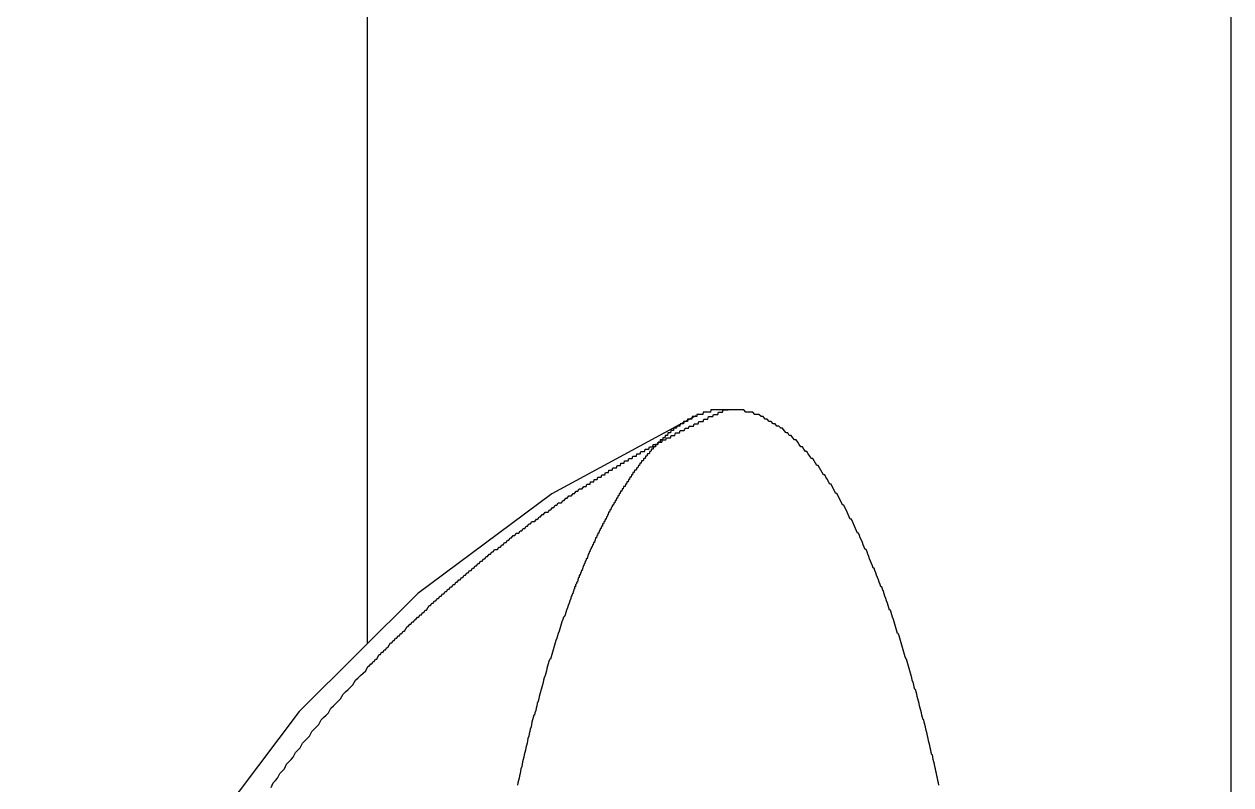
# Paper-space layout '2 DOOR PANEL LAYOUT - A1 Sheet' of a CAD drawing. Extents: x 50 to 825, y 22 to 486.
# Drawn here: x 437.172 to 437.2393, y 338.3904 to 338.4328 of the extents above; entities that cross this region are included whole.
import ezdxf

# ---------------------------------------------------------------- set-up
doc = ezdxf.new("R2010")
doc.units = 0
doc.layers.add('N-EQPM', color=3, linetype='Continuous', lineweight=25)

psp = doc.layouts.new('2 DOOR PANEL LAYOUT - A1 Sheet')

# ---------------------------------------------------------------- linework, layer by layer
at = {"layer": 'N-EQPM', "linetype": 'Continuous'}
for p, q in [((437.239281, 340.42621), (437.239281, 337.477186)), ((437.191128, 338.398264), (437.191128, 339.506701)), ((437.209439, 338.410964), (437.20141, 338.406607)), ((437.20141, 338.406607), (437.193934, 338.401053))]:
    psp.add_line(p, q, dxfattribs=at)
psp.add_lwpolyline([(437.193934, 338.401053), (437.187315, 338.394474), (437.181707, 338.387016), (437.177224, 338.378836), (437.173961, 338.370109), (437.17198, 338.361027)], dxfattribs=at)
at = {"layer": 'N-EQPM'}
for points in [[(437.206978, 338.40923, 0), (437.207004, 338.40923, 0), (437.207043, 338.40923, 0), (437.207069, 338.40936, 0), (437.207108, 338.40936, 0), (437.207147, 338.40936, 0), (437.207173, 338.40936, 0), (437.207212, 338.40936, 0), (437.207238, 338.40936, 0), (437.207277, 338.40936, 0), (437.207303, 338.40936, 0), (437.207342, 338.40949, 0), (437.207368, 338.40949, 0), (437.207407, 338.40949, 0), (437.207433, 338.40949, 0), (437.207472, 338.40949, 0), (437.207498, 338.40949, 0), (437.207538, 338.40949, 0), (437.207577, 338.40962, 0), (437.207603, 338.40962, 0), (437.207642, 338.40962, 0), (437.207668, 338.40962, 0), (437.207707, 338.40962, 0), (437.207733, 338.40962, 0), (437.207772, 338.40962, 0), (437.207798, 338.40975, 0), (437.207837, 338.40975, 0), (437.207876, 338.40975, 0), (437.207902, 338.40975, 0), (437.207941, 338.40975, 0), (437.207967, 338.40975, 0), (437.208006, 338.40975, 0), (437.208032, 338.40975, 0), (437.208071, 338.40988, 0), (437.208097, 338.40988, 0), (437.208136, 338.40988, 0), (437.208175, 338.40988, 0), (437.208201, 338.40988, 0), (437.20824, 338.40988, 0), (437.208266, 338.40988, 0), (437.208305, 338.410011, 0), (437.208331, 338.410011, 0), (437.20837, 338.410011, 0), (437.208396, 338.410011, 0), (437.208436, 338.410011, 0), (437.208475, 338.410011, 0), (437.208501, 338.410011, 0), (437.20854, 338.410011, 0), (437.208566, 338.410141, 0), (437.208605, 338.410141, 0), (437.208631, 338.410141, 0), (437.20867, 338.410141, 0), (437.208709, 338.410141, 0), (437.208735, 338.410141, 0), (437.208774, 338.410141, 0), (437.2088, 338.410141, 0), (437.208839, 338.410271, 0), (437.208865, 338.410271, 0), (437.208904, 338.410271, 0), (437.208943, 338.410271, 0), (437.208969, 338.410271, 0), (437.209008, 338.410271, 0), (437.209034, 338.410271, 0), (437.209073, 338.410401, 0), (437.209112, 338.410401, 0), (437.209138, 338.410401, 0), (437.209177, 338.410401, 0), (437.209203, 338.410401, 0), (437.209242, 338.410401, 0), (437.209268, 338.410401, 0), (437.209307, 338.410401, 0), (437.209347, 338.410531, 0), (437.209373, 338.410531, 0), (437.209412, 338.410531, 0), (437.209438, 338.410531, 0), (437.209477, 338.410531, 0), (437.209516, 338.410531, 0), (437.209542, 338.410531, 0), (437.209581, 338.410531, 0), (437.209607, 338.410661, 0), (437.209646, 338.410661, 0), (437.209685, 338.410661, 0), (437.209711, 338.410661, 0), (437.20975, 338.410661, 0), (437.209776, 338.410661, 0), (437.209815, 338.410661, 0), (437.209854, 338.410661, 0), (437.20988, 338.410791, 0), (437.209919, 338.410791, 0), (437.209945, 338.410791, 0), (437.209984, 338.410791, 0), (437.210023, 338.410791, 0), (437.210049, 338.410791, 0), (437.210088, 338.410791, 0), (437.210114, 338.410791, 0), (437.210153, 338.410922, 0), (437.210192, 338.410922, 0), (437.210218, 338.410922, 0), (437.210258, 338.410922, 0), (437.210284, 338.410922, 0), (437.210323, 338.410922, 0), (437.210362, 338.410922, 0), (437.210388, 338.410922, 0), (437.210427, 338.411052, 0), (437.210453, 338.411052, 0), (437.210492, 338.411052, 0), (437.210531, 338.411052, 0), (437.210557, 338.411052, 0), (437.210596, 338.411052, 0), (437.210635, 338.411052, 0), (437.210661, 338.411052, 0), (437.2107, 338.411182, 0), (437.210726, 338.411182, 0), (437.210765, 338.411182, 0), (437.210804, 338.411182, 0), (437.21083, 338.411182, 0), (437.210869, 338.411182, 0), (437.210895, 338.411182, 0), (437.210934, 338.411182, 0), (437.210973, 338.411312, 0), (437.210999, 338.411312, 0), (437.211038, 338.411312, 0), (437.211077, 338.411312, 0), (437.211103, 338.411312, 0), (437.211142, 338.411312, 0), (437.211169, 338.411312, 0), (437.211208, 338.411312, 0), (437.211247, 338.411312, 0)], [(437.209438, 338.410922, 0), (437.209425, 338.410922, 0), (437.209412, 338.410922, 0), (437.209386, 338.410922, 0), (437.209373, 338.410922, 0), (437.20936, 338.410922, 0), (437.209334, 338.410922, 0), (437.20932, 338.410922, 0), (437.209307, 338.410922, 0), (437.209281, 338.410922, 0), (437.209268, 338.410922, 0), (437.209255, 338.410922, 0), (437.209229, 338.410922, 0), (437.209216, 338.410791, 0), (437.209203, 338.410791, 0), (437.209177, 338.410791, 0), (437.209164, 338.410791, 0), (437.209151, 338.410791, 0), (437.209125, 338.410791, 0), (437.209112, 338.410791, 0), (437.209099, 338.410791, 0), (437.209086, 338.410791, 0), (437.20906, 338.410791, 0), (437.209047, 338.410791, 0), (437.209034, 338.410791, 0), (437.209008, 338.410791, 0), (437.208995, 338.410791, 0), (437.208982, 338.410791, 0), (437.208969, 338.410661, 0), (437.208943, 338.410661, 0), (437.20893, 338.410661, 0), (437.208917, 338.410661, 0), (437.208891, 338.410661, 0), (437.208878, 338.410661, 0), (437.208865, 338.410661, 0), (437.208852, 338.410661, 0), (437.208826, 338.410661, 0), (437.208813, 338.410661, 0), (437.2088, 338.410661, 0), (437.208787, 338.410661, 0), (437.208761, 338.410661, 0), (437.208748, 338.410531, 0), (437.208735, 338.410531, 0), (437.208722, 338.410531, 0), (437.208696, 338.410531, 0), (437.208683, 338.410531, 0), (437.20867, 338.410531, 0), (437.208657, 338.410531, 0), (437.208631, 338.410531, 0), (437.208618, 338.410531, 0), (437.208605, 338.410531, 0), (437.208592, 338.410531, 0), (437.208566, 338.410531, 0), (437.208553, 338.410401, 0), (437.20854, 338.410401, 0), (437.208527, 338.410401, 0), (437.208514, 338.410401, 0), (437.208488, 338.410401, 0), (437.208475, 338.410401, 0), (437.208462, 338.410401, 0), (437.208449, 338.410401, 0), (437.208423, 338.410401, 0), (437.208409, 338.410401, 0), (437.208396, 338.410401, 0), (437.208383, 338.410401, 0), (437.20837, 338.410271, 0), (437.208344, 338.410271, 0), (437.208331, 338.410271, 0), (437.208318, 338.410271, 0), (437.208305, 338.410271, 0), (437.208292, 338.410271, 0), (437.208279, 338.410271, 0), (437.208253, 338.410271, 0), (437.20824, 338.410271, 0), (437.208227, 338.410271, 0), (437.208214, 338.410271, 0), (437.208201, 338.410271, 0), (437.208188, 338.410141, 0), (437.208162, 338.410141, 0), (437.208149, 338.410141, 0), (437.208136, 338.410141, 0), (437.208123, 338.410141, 0), (437.20811, 338.410141, 0), (437.208097, 338.410141, 0), (437.208071, 338.410141, 0), (437.208058, 338.410141, 0), (437.208045, 338.410141, 0), (437.208032, 338.410011, 0), (437.208019, 338.410011, 0), (437.208006, 338.410011, 0), (437.207993, 338.410011, 0), (437.207967, 338.410011, 0), (437.207954, 338.410011, 0), (437.207941, 338.410011, 0), (437.207928, 338.410011, 0), (437.207915, 338.410011, 0), (437.207902, 338.410011, 0), (437.207889, 338.410011, 0), (437.207863, 338.40988, 0), (437.20785, 338.40988, 0), (437.207837, 338.40988, 0), (437.207824, 338.40988, 0), (437.207811, 338.40988, 0), (437.207798, 338.40988, 0), (437.207785, 338.40988, 0), (437.207772, 338.40988, 0), (437.207759, 338.40988, 0), (437.207733, 338.40988, 0), (437.20772, 338.40975, 0), (437.207707, 338.40975, 0), (437.207694, 338.40975, 0), (437.207681, 338.40975, 0), (437.207668, 338.40975, 0), (437.207655, 338.40975, 0), (437.207642, 338.40975, 0), (437.207629, 338.40975, 0), (437.207616, 338.40975, 0), (437.207603, 338.40975, 0), (437.20759, 338.40962, 0), (437.207564, 338.40962, 0), (437.207551, 338.40962, 0), (437.207538, 338.40962, 0), (437.207525, 338.40962, 0), (437.207512, 338.40962, 0), (437.207498, 338.40962, 0), (437.207485, 338.40962, 0), (437.207472, 338.40962, 0), (437.207459, 338.40962, 0), (437.207446, 338.40949, 0), (437.207433, 338.40949, 0), (437.20742, 338.40949, 0), (437.207407, 338.40949, 0), (437.207394, 338.40949, 0), (437.207381, 338.40949, 0), (437.207368, 338.40949, 0), (437.207355, 338.40949, 0), (437.207342, 338.40949, 0), (437.207316, 338.40936, 0), (437.207303, 338.40936, 0), (437.20729, 338.40936, 0), (437.207277, 338.40936, 0), (437.207264, 338.40936, 0), (437.207251, 338.40936, 0), (437.207238, 338.40936, 0), (437.207225, 338.40936, 0), (437.207212, 338.40936, 0), (437.207199, 338.40936, 0), (437.207186, 338.40923, 0), (437.207173, 338.40923, 0), (437.20716, 338.40923, 0), (437.207147, 338.40923, 0), (437.207134, 338.40923, 0), (437.207121, 338.40923, 0), (437.207108, 338.40923, 0), (437.207095, 338.40923, 0), (437.207082, 338.40923, 0), (437.207069, 338.4091, 0), (437.207056, 338.4091, 0), (437.207043, 338.4091, 0), (437.20703, 338.4091, 0)], [(437.211247, 338.411312, 0), (437.211234, 338.411312, 0), (437.211221, 338.411312, 0), (437.211195, 338.411312, 0), (437.211182, 338.411312, 0), (437.211169, 338.411312, 0), (437.211155, 338.411312, 0), (437.211142, 338.411312, 0), (437.211129, 338.411312, 0), (437.211116, 338.411312, 0), (437.211103, 338.411312, 0), (437.211077, 338.411312, 0), (437.211064, 338.411312, 0), (437.211051, 338.411312, 0), (437.211038, 338.411312, 0), (437.211025, 338.411312, 0), (437.211012, 338.411312, 0), (437.210999, 338.411312, 0), (437.210986, 338.411312, 0), (437.21096, 338.411312, 0), (437.210947, 338.411312, 0), (437.210934, 338.411312, 0), (437.210921, 338.411312, 0), (437.210908, 338.411312, 0), (437.210895, 338.411312, 0), (437.210882, 338.411312, 0), (437.210869, 338.411312, 0), (437.210856, 338.411312, 0), (437.21083, 338.411312, 0), (437.210817, 338.411312, 0), (437.210804, 338.411312, 0), (437.210791, 338.411312, 0), (437.210778, 338.411312, 0), (437.210765, 338.411312, 0), (437.210752, 338.411312, 0), (437.210739, 338.411312, 0), (437.210713, 338.411312, 0), (437.2107, 338.411312, 0), (437.210687, 338.411312, 0), (437.210674, 338.411312, 0), (437.210661, 338.411312, 0), (437.210648, 338.411312, 0), (437.210635, 338.411312, 0), (437.210622, 338.411312, 0), (437.210609, 338.411312, 0), (437.210583, 338.411312, 0), (437.21057, 338.411312, 0), (437.210557, 338.411312, 0), (437.210544, 338.411312, 0), (437.210531, 338.411312, 0), (437.210518, 338.411312, 0), (437.210505, 338.411312, 0), (437.210492, 338.411312, 0), (437.210479, 338.411312, 0), (437.210453, 338.411312, 0), (437.21044, 338.411312, 0), (437.210427, 338.411312, 0), (437.210414, 338.411312, 0), (437.210401, 338.411312, 0), (437.210388, 338.411312, 0), (437.210375, 338.411312, 0), (437.210362, 338.411312, 0), (437.210349, 338.411312, 0), (437.210336, 338.411312, 0), (437.21031, 338.411312, 0), (437.210297, 338.411312, 0), (437.210284, 338.411312, 0), (437.210271, 338.411312, 0), (437.210258, 338.411182, 0), (437.210244, 338.411182, 0), (437.210231, 338.411182, 0), (437.210218, 338.411182, 0), (437.210205, 338.411182, 0), (437.210192, 338.411182, 0), (437.210166, 338.411182, 0), (437.210153, 338.411182, 0), (437.21014, 338.411182, 0), (437.210127, 338.411182, 0), (437.210114, 338.411182, 0), (437.210101, 338.411182, 0), (437.210088, 338.411182, 0), (437.210075, 338.411182, 0), (437.210062, 338.411182, 0), (437.210049, 338.411182, 0), (437.210036, 338.411182, 0), (437.210023, 338.411182, 0), (437.209997, 338.411182, 0), (437.209984, 338.411182, 0), (437.209971, 338.411182, 0), (437.209958, 338.411182, 0), (437.209945, 338.411182, 0), (437.209932, 338.411182, 0), (437.209919, 338.411182, 0), (437.209906, 338.411182, 0), (437.209893, 338.411182, 0), (437.20988, 338.411182, 0), (437.209867, 338.411182, 0), (437.209854, 338.411182, 0), (437.209841, 338.411052, 0), (437.209828, 338.411052, 0), (437.209802, 338.411052, 0), (437.209789, 338.411052, 0), (437.209776, 338.411052, 0), (437.209763, 338.411052, 0), (437.20975, 338.411052, 0), (437.209737, 338.411052, 0), (437.209724, 338.411052, 0), (437.209711, 338.411052, 0), (437.209698, 338.411052, 0), (437.209685, 338.411052, 0), (437.209672, 338.411052, 0), (437.209659, 338.411052, 0), (437.209646, 338.411052, 0), (437.209633, 338.411052, 0), (437.20962, 338.411052, 0), (437.209607, 338.411052, 0), (437.209594, 338.411052, 0), (437.209581, 338.411052, 0), (437.209568, 338.411052, 0), (437.209555, 338.411052, 0), (437.209529, 338.411052, 0), (437.209516, 338.411052, 0), (437.209503, 338.411052, 0), (437.20949, 338.410922, 0), (437.209477, 338.410922, 0), (437.209464, 338.410922, 0), (437.209451, 338.410922, 0), (437.209438, 338.410922, 0)], [(437.222998, 338.390359, 0), (437.222972, 338.390489, 0), (437.222946, 338.390619, 0), (437.22292, 338.390749, 0), (437.222881, 338.39088, 0), (437.222855, 338.39101, 0), (437.222829, 338.39114, 0), (437.222803, 338.39127, 0), (437.222777, 338.3914, 0), (437.222751, 338.39153, 0), (437.222712, 338.39166, 0), (437.222686, 338.391791, 0), (437.22266, 338.391921, 0), (437.222634, 338.392051, 0), (437.222608, 338.392051, 0), (437.222569, 338.392181, 0), (437.222543, 338.392311, 0), (437.222517, 338.392441, 0), (437.222491, 338.392571, 0), (437.222452, 338.392702, 0), (437.222426, 338.392832, 0), (437.2224, 338.392962, 0), (437.222361, 338.393092, 0), (437.222335, 338.393222, 0), (437.222309, 338.393352, 0), (437.22227, 338.393482, 0), (437.222244, 338.393613, 0), (437.222218, 338.393743, 0), (437.222179, 338.393873, 0), (437.222153, 338.394003, 0), (437.222113, 338.394003, 0), (437.222087, 338.394133, 0), (437.222048, 338.394263, 0), (437.222022, 338.394393, 0), (437.221983, 338.394524, 0), (437.221957, 338.394654, 0), (437.221918, 338.394784, 0), (437.221892, 338.394914, 0), (437.221853, 338.395044, 0), (437.221827, 338.395174, 0), (437.221788, 338.395304, 0), (437.221762, 338.395435, 0), (437.221723, 338.395565, 0), (437.221697, 338.395695, 0), (437.221658, 338.395695, 0), (437.221619, 338.395825, 0), (437.221593, 338.395955, 0), (437.221554, 338.396085, 0), (437.221515, 338.396215, 0), (437.221489, 338.396346, 0), (437.22145, 338.396476, 0), (437.221411, 338.396606, 0), (437.221372, 338.396736, 0), (437.221346, 338.396866, 0), (437.221307, 338.396996, 0), (437.221268, 338.397126, 0), (437.221229, 338.397257, 0), (437.221189, 338.397387, 0), (437.221163, 338.397387, 0), (437.221124, 338.397517, 0), (437.221085, 338.397647, 0), (437.221046, 338.397777, 0), (437.221007, 338.397907, 0), (437.220968, 338.398037, 0), (437.220929, 338.398168, 0), (437.22089, 338.398298, 0), (437.220851, 338.398428, 0), (437.220812, 338.398558, 0), (437.220773, 338.398688, 0), (437.220734, 338.398818, 0), (437.220695, 338.398818, 0), (437.220656, 338.398948, 0), (437.220617, 338.399079, 0), (437.220578, 338.399209, 0), (437.220539, 338.399339, 0), (437.2205, 338.399469, 0), (437.220461, 338.399599, 0), (437.220409, 338.399729, 0), (437.22037, 338.399859, 0), (437.220331, 338.39999, 0), (437.220291, 338.40012, 0), (437.220239, 338.40012, 0), (437.2202, 338.40025, 0), (437.220161, 338.40038, 0), (437.220122, 338.40051, 0), (437.22007, 338.40064, 0), (437.220031, 338.40077, 0), (437.219979, 338.400901, 0), (437.21994, 338.401031, 0), (437.219901, 338.401161, 0), (437.219849, 338.401291, 0), (437.21981, 338.401421, 0), (437.219758, 338.401421, 0), (437.219719, 338.401551, 0), (437.219667, 338.401681, 0), (437.219628, 338.401812, 0), (437.219576, 338.401942, 0), (437.219524, 338.402072, 0), (437.219485, 338.402202, 0), (437.219433, 338.402332, 0), (437.21938, 338.402462, 0), (437.219341, 338.402462, 0), (437.219289, 338.402592, 0), (437.219237, 338.402723, 0), (437.219185, 338.402853, 0), (437.219133, 338.402983, 0), (437.219094, 338.403113, 0), (437.219042, 338.403243, 0), (437.21899, 338.403373, 0), (437.218938, 338.403503, 0), (437.218886, 338.403503, 0), (437.218834, 338.403634, 0), (437.218782, 338.403764, 0), (437.21873, 338.403894, 0), (437.218678, 338.404024, 0), (437.218613, 338.404154, 0), (437.218561, 338.404284, 0), (437.218509, 338.404414, 0), (437.218456, 338.404414, 0), (437.218404, 338.404545, 0), (437.218339, 338.404675, 0), (437.218287, 338.404805, 0), (437.218235, 338.404935, 0), (437.21817, 338.405065, 0), (437.218118, 338.405195, 0), (437.218053, 338.405195, 0), (437.218001, 338.405325, 0), (437.217936, 338.405456, 0), (437.217884, 338.405586, 0), (437.217819, 338.405716, 0), (437.217754, 338.405846, 0), (437.217702, 338.405976, 0), (437.217637, 338.405976, 0), (437.217572, 338.406106, 0), (437.217506, 338.406236, 0), (437.217441, 338.406367, 0), (437.217376, 338.406497, 0), (437.217311, 338.406627, 0), (437.217246, 338.406627, 0), (437.217181, 338.406757, 0), (437.217116, 338.406887, 0), (437.217051, 338.407017, 0), (437.216986, 338.407147, 0), (437.216921, 338.407147, 0), (437.216843, 338.407278, 0), (437.216778, 338.407408, 0), (437.2167, 338.407538, 0), (437.216634, 338.407668, 0), (437.216556, 338.407668, 0), (437.216491, 338.407798, 0), (437.216413, 338.407928, 0), (437.216335, 338.408058, 0), (437.21627, 338.408189, 0), (437.216192, 338.408189, 0), (437.216114, 338.408319, 0), (437.216036, 338.408449, 0), (437.215958, 338.408579, 0), (437.21588, 338.408579, 0), (437.215802, 338.408709, 0), (437.21571, 338.408839, 0), (437.215632, 338.408969, 0), (437.215554, 338.408969, 0), (437.215463, 338.4091, 0), (437.215385, 338.40923, 0), (437.215294, 338.40923, 0), (437.215203, 338.40936, 0), (437.215125, 338.40949, 0), (437.215034, 338.40962, 0), (437.214943, 338.40962, 0), (437.214852, 338.40975, 0), (437.21476, 338.40988, 0), (437.214656, 338.40988, 0), (437.214565, 338.410011, 0), (437.214474, 338.410011, 0), (437.21437, 338.410141, 0), (437.214266, 338.410271, 0), (437.214175, 338.410271, 0), (437.214071, 338.410401, 0), (437.213967, 338.410401, 0), (437.213862, 338.410531, 0), (437.213758, 338.410531, 0), (437.213641, 338.410661, 0), (437.213537, 338.410661, 0), (437.21342, 338.410791, 0), (437.213316, 338.410791, 0), (437.213199, 338.410922, 0), (437.213082, 338.410922, 0), (437.212964, 338.411052, 0), (437.212847, 338.411052, 0), (437.21273, 338.411052, 0), (437.212613, 338.411182, 0), (437.212483, 338.411182, 0), (437.212366, 338.411182, 0), (437.212236, 338.411182, 0), (437.212119, 338.411312, 0), (437.211988, 338.411312, 0), (437.211871, 338.411312, 0), (437.211741, 338.411312, 0), (437.211624, 338.411312, 0), (437.211494, 338.411312, 0), (437.211364, 338.411312, 0), (437.211247, 338.411312, 0)], [(437.20703, 338.4091, 0), (437.207004, 338.4091, 0), (437.206965, 338.4091, 0), (437.206939, 338.408969, 0), (437.2069, 338.408969, 0), (437.206874, 338.408969, 0), (437.206835, 338.408839, 0), (437.206809, 338.408839, 0), (437.20677, 338.408839, 0), (437.206744, 338.408839, 0), (437.206705, 338.408709, 0), (437.206679, 338.408709, 0), (437.20664, 338.408709, 0), (437.206614, 338.408579, 0), (437.206574, 338.408579, 0), (437.206548, 338.408579, 0), (437.206509, 338.408449, 0), (437.206483, 338.408449, 0), (437.206457, 338.408449, 0), (437.206418, 338.408449, 0), (437.206392, 338.408319, 0), (437.206366, 338.408319, 0), (437.206327, 338.408319, 0), (437.206301, 338.408189, 0), (437.206275, 338.408189, 0), (437.206236, 338.408189, 0), (437.20621, 338.408058, 0), (437.206184, 338.408058, 0), (437.206145, 338.408058, 0), (437.206119, 338.407928, 0), (437.206093, 338.407928, 0), (437.206054, 338.407928, 0), (437.206028, 338.407928, 0), (437.206002, 338.407798, 0), (437.205976, 338.407798, 0), (437.205937, 338.407798, 0), (437.205911, 338.407668, 0), (437.205885, 338.407668, 0), (437.205859, 338.407668, 0), (437.205833, 338.407538, 0), (437.205794, 338.407538, 0), (437.205768, 338.407538, 0), (437.205742, 338.407408, 0), (437.205716, 338.407408, 0), (437.20569, 338.407408, 0), (437.205663, 338.407278, 0), (437.205637, 338.407278, 0), (437.205598, 338.407278, 0), (437.205572, 338.407147, 0), (437.205546, 338.407147, 0), (437.20552, 338.407147, 0), (437.205494, 338.407017, 0), (437.205468, 338.407017, 0), (437.205442, 338.407017, 0), (437.205416, 338.407017, 0), (437.20539, 338.406887, 0), (437.205364, 338.406887, 0), (437.205338, 338.406887, 0), (437.205312, 338.406757, 0), (437.205273, 338.406757, 0), (437.205247, 338.406757, 0), (437.205221, 338.406627, 0), (437.205195, 338.406627, 0), (437.205169, 338.406627, 0), (437.205143, 338.406497, 0), (437.205117, 338.406497, 0), (437.205091, 338.406497, 0), (437.205065, 338.406367, 0), (437.205052, 338.406367, 0), (437.205026, 338.406367, 0), (437.205, 338.406236, 0), (437.204974, 338.406236, 0), (437.204948, 338.406236, 0), (437.204922, 338.406106, 0), (437.204896, 338.406106, 0), (437.20487, 338.406106, 0), (437.204844, 338.405976, 0), (437.204818, 338.405976, 0), (437.204792, 338.405976, 0), (437.204766, 338.405846, 0), (437.204739, 338.405846, 0), (437.204726, 338.405846, 0), (437.2047, 338.405716, 0), (437.204674, 338.405716, 0), (437.204648, 338.405716, 0), (437.204622, 338.405586, 0), (437.204596, 338.405586, 0), (437.20457, 338.405586, 0), (437.204557, 338.405456, 0), (437.204531, 338.405456, 0), (437.204505, 338.405325, 0), (437.204479, 338.405325, 0), (437.204453, 338.405325, 0), (437.20444, 338.405195, 0), (437.204414, 338.405195, 0), (437.204388, 338.405195, 0), (437.204362, 338.405065, 0), (437.204336, 338.405065, 0), (437.204323, 338.405065, 0), (437.204297, 338.404935, 0), (437.204271, 338.404935, 0), (437.204245, 338.404935, 0), (437.204232, 338.404805, 0), (437.204206, 338.404805, 0), (437.20418, 338.404805, 0), (437.204154, 338.404675, 0), (437.204141, 338.404675, 0), (437.204115, 338.404675, 0), (437.204089, 338.404545, 0), (437.204076, 338.404545, 0), (437.20405, 338.404545, 0), (437.204024, 338.404414, 0), (437.203998, 338.404414, 0), (437.203985, 338.404414, 0), (437.203959, 338.404284, 0), (437.203933, 338.404284, 0), (437.20392, 338.404284, 0), (437.203894, 338.404154, 0), (437.203868, 338.404154, 0), (437.203855, 338.404154, 0), (437.203828, 338.404024, 0), (437.203802, 338.404024, 0), (437.203789, 338.403894, 0), (437.203763, 338.403894, 0), (437.203737, 338.403894, 0), (437.203724, 338.403764, 0), (437.203698, 338.403764, 0), (437.203685, 338.403764, 0), (437.203659, 338.403634, 0), (437.203633, 338.403634, 0), (437.20362, 338.403634, 0), (437.203594, 338.403503, 0), (437.203581, 338.403503, 0), (437.203555, 338.403503, 0), (437.203529, 338.403373, 0), (437.203516, 338.403373, 0), (437.20349, 338.403373, 0), (437.203477, 338.403243, 0), (437.203451, 338.403243, 0), (437.203438, 338.403243, 0), (437.203412, 338.403113, 0), (437.203399, 338.403113, 0), (437.203373, 338.402983, 0), (437.203347, 338.402983, 0), (437.203334, 338.402983, 0), (437.203308, 338.402853, 0), (437.203295, 338.402853, 0), (437.203269, 338.402853, 0), (437.203256, 338.402723, 0), (437.20323, 338.402723, 0), (437.203217, 338.402723, 0), (437.203191, 338.402592, 0), (437.203178, 338.402592, 0), (437.203152, 338.402592, 0), (437.203139, 338.402462, 0), (437.203113, 338.402462, 0), (437.2031, 338.402332, 0), (437.203074, 338.402332, 0), (437.203061, 338.402332, 0), (437.203035, 338.402202, 0), (437.203022, 338.402202, 0), (437.203009, 338.402202, 0), (437.202983, 338.402072, 0), (437.20297, 338.402072, 0), (437.202944, 338.402072, 0), (437.202931, 338.401942, 0), (437.202904, 338.401942, 0), (437.202891, 338.401942, 0), (437.202865, 338.401812, 0), (437.202852, 338.401812, 0), (437.202839, 338.401681, 0), (437.202813, 338.401681, 0), (437.2028, 338.401681, 0), (437.202774, 338.401551, 0), (437.202761, 338.401551, 0), (437.202735, 338.401551, 0), (437.202722, 338.401421, 0), (437.202709, 338.401421, 0), (437.202683, 338.401421, 0), (437.20267, 338.401291, 0), (437.202657, 338.401291, 0), (437.202631, 338.401291, 0), (437.202618, 338.401161, 0), (437.202592, 338.401161, 0), (437.202579, 338.401031, 0), (437.202566, 338.401031, 0), (437.20254, 338.401031, 0), (437.202527, 338.400901, 0), (437.202514, 338.400901, 0), (437.202488, 338.400901, 0), (437.202475, 338.40077, 0), (437.202462, 338.40077, 0)], [(437.203191, 338.407017, 0), (437.203217, 338.407017, 0), (437.203243, 338.407017, 0), (437.203282, 338.407017, 0), (437.203308, 338.407017, 0), (437.203334, 338.407017, 0), (437.20336, 338.407147, 0), (437.203399, 338.407147, 0), (437.203425, 338.407147, 0), (437.203451, 338.407147, 0), (437.203477, 338.407147, 0), (437.203516, 338.407147, 0), (437.203542, 338.407147, 0), (437.203568, 338.407278, 0), (437.203594, 338.407278, 0), (437.203633, 338.407278, 0), (437.203659, 338.407278, 0), (437.203685, 338.407278, 0), (437.203711, 338.407278, 0), (437.20375, 338.407278, 0), (437.203776, 338.407408, 0), (437.203802, 338.407408, 0), (437.203828, 338.407408, 0), (437.203868, 338.407408, 0), (437.203894, 338.407408, 0), (437.20392, 338.407408, 0), (437.203946, 338.407408, 0), (437.203985, 338.407538, 0), (437.204011, 338.407538, 0), (437.204037, 338.407538, 0), (437.204076, 338.407538, 0), (437.204102, 338.407538, 0), (437.204128, 338.407538, 0), (437.204154, 338.407538, 0), (437.204193, 338.407668, 0), (437.204219, 338.407668, 0), (437.204245, 338.407668, 0), (437.204271, 338.407668, 0), (437.20431, 338.407668, 0), (437.204336, 338.407668, 0), (437.204362, 338.407668, 0), (437.204401, 338.407798, 0), (437.204427, 338.407798, 0), (437.204453, 338.407798, 0), (437.204479, 338.407798, 0), (437.204518, 338.407798, 0), (437.204544, 338.407798, 0), (437.20457, 338.407798, 0), (437.204596, 338.407928, 0), (437.204635, 338.407928, 0), (437.204661, 338.407928, 0), (437.204687, 338.407928, 0), (437.204726, 338.407928, 0), (437.204752, 338.407928, 0), (437.204779, 338.407928, 0), (437.204805, 338.408058, 0), (437.204844, 338.408058, 0), (437.20487, 338.408058, 0), (437.204896, 338.408058, 0), (437.204935, 338.408058, 0), (437.204961, 338.408058, 0), (437.204987, 338.408058, 0), (437.205013, 338.408058, 0), (437.205052, 338.408189, 0), (437.205078, 338.408189, 0), (437.205104, 338.408189, 0), (437.205143, 338.408189, 0), (437.205169, 338.408189, 0), (437.205195, 338.408189, 0), (437.205234, 338.408189, 0), (437.20526, 338.408319, 0), (437.205286, 338.408319, 0), (437.205312, 338.408319, 0), (437.205351, 338.408319, 0), (437.205377, 338.408319, 0), (437.205403, 338.408319, 0), (437.205442, 338.408319, 0), (437.205468, 338.408449, 0), (437.205494, 338.408449, 0), (437.205533, 338.408449, 0), (437.205559, 338.408449, 0), (437.205585, 338.408449, 0), (437.205611, 338.408449, 0), (437.20565, 338.408449, 0), (437.205677, 338.408449, 0), (437.205703, 338.408579, 0), (437.205742, 338.408579, 0), (437.205768, 338.408579, 0), (437.205794, 338.408579, 0), (437.205833, 338.408579, 0), (437.205859, 338.408579, 0), (437.205885, 338.408579, 0), (437.205924, 338.408709, 0), (437.20595, 338.408709, 0), (437.205976, 338.408709, 0), (437.206002, 338.408709, 0), (437.206041, 338.408709, 0), (437.206067, 338.408709, 0), (437.206093, 338.408709, 0), (437.206132, 338.408709, 0), (437.206158, 338.408839, 0), (437.206184, 338.408839, 0), (437.206223, 338.408839, 0), (437.206249, 338.408839, 0), (437.206275, 338.408839, 0), (437.206314, 338.408839, 0), (437.20634, 338.408839, 0), (437.206366, 338.408969, 0), (437.206405, 338.408969, 0), (437.206431, 338.408969, 0), (437.206457, 338.408969, 0), (437.206496, 338.408969, 0), (437.206522, 338.408969, 0), (437.206548, 338.408969, 0), (437.206587, 338.408969, 0), (437.206614, 338.4091, 0), (437.20664, 338.4091, 0), (437.206679, 338.4091, 0), (437.206705, 338.4091, 0), (437.206731, 338.4091, 0), (437.20677, 338.4091, 0), (437.206796, 338.4091, 0), (437.206822, 338.4091, 0), (437.206861, 338.40923, 0), (437.206887, 338.40923, 0), (437.206913, 338.40923, 0), (437.206952, 338.40923, 0), (437.206978, 338.40923, 0)], [(437.191035, 338.396736, 0), (437.191101, 338.396866, 0), (437.191166, 338.396996, 0), (437.191231, 338.396996, 0), (437.191309, 338.397126, 0), (437.191374, 338.397126, 0), (437.191439, 338.397257, 0), (437.191504, 338.397257, 0), (437.191582, 338.397387, 0), (437.191647, 338.397387, 0), (437.191712, 338.397517, 0), (437.19179, 338.397647, 0), (437.191855, 338.397647, 0), (437.19192, 338.397777, 0), (437.191999, 338.397777, 0), (437.192064, 338.397907, 0), (437.192129, 338.397907, 0), (437.192207, 338.398037, 0), (437.192272, 338.398037, 0), (437.192337, 338.398168, 0), (437.192415, 338.398298, 0), (437.19248, 338.398298, 0), (437.192558, 338.398428, 0), (437.192623, 338.398428, 0), (437.192688, 338.398558, 0), (437.192766, 338.398558, 0), (437.192831, 338.398688, 0), (437.19291, 338.398688, 0), (437.192975, 338.398818, 0), (437.193053, 338.398818, 0), (437.193118, 338.398948, 0), (437.193196, 338.398948, 0), (437.193261, 338.399079, 0), (437.193339, 338.399209, 0), (437.193404, 338.399209, 0), (437.193482, 338.399339, 0), (437.193547, 338.399339, 0), (437.193625, 338.399469, 0), (437.19369, 338.399469, 0), (437.193768, 338.399599, 0), (437.193834, 338.399599, 0), (437.193912, 338.399729, 0), (437.19399, 338.399729, 0), (437.194055, 338.399859, 0), (437.194133, 338.399859, 0), (437.194198, 338.39999, 0), (437.194276, 338.39999, 0), (437.194354, 338.40012, 0), (437.194419, 338.40012, 0), (437.194497, 338.40025, 0), (437.194575, 338.40038, 0), (437.19464, 338.40038, 0), (437.194719, 338.40051, 0), (437.194797, 338.40051, 0), (437.194862, 338.40064, 0), (437.19494, 338.40064, 0), (437.195018, 338.40077, 0), (437.195083, 338.40077, 0), (437.195161, 338.400901, 0), (437.195239, 338.400901, 0), (437.195317, 338.401031, 0), (437.195382, 338.401031, 0), (437.19546, 338.401161, 0), (437.195538, 338.401161, 0), (437.195617, 338.401291, 0), (437.195682, 338.401291, 0), (437.19576, 338.401421, 0), (437.195838, 338.401421, 0), (437.195916, 338.401551, 0), (437.195994, 338.401551, 0), (437.196059, 338.401681, 0), (437.196137, 338.401681, 0), (437.196215, 338.401812, 0), (437.196293, 338.401812, 0), (437.196371, 338.401942, 0), (437.196449, 338.401942, 0), (437.196514, 338.402072, 0), (437.196593, 338.402072, 0), (437.196671, 338.402202, 0), (437.196749, 338.402202, 0), (437.196827, 338.402332, 0), (437.196905, 338.402332, 0), (437.196983, 338.402462, 0), (437.197061, 338.402462, 0), (437.197139, 338.402592, 0), (437.197217, 338.402592, 0), (437.197282, 338.402723, 0), (437.19736, 338.402723, 0), (437.197438, 338.402853, 0), (437.197517, 338.402853, 0), (437.197595, 338.402983, 0), (437.197673, 338.402983, 0), (437.197751, 338.403113, 0), (437.197829, 338.403113, 0), (437.197907, 338.403243, 0), (437.197985, 338.403243, 0), (437.198063, 338.403373, 0), (437.198141, 338.403373, 0), (437.198219, 338.403503, 0), (437.198297, 338.403503, 0), (437.198376, 338.403503, 0), (437.198454, 338.403634, 0), (437.198545, 338.403634, 0), (437.198623, 338.403764, 0), (437.198701, 338.403764, 0), (437.198779, 338.403894, 0), (437.198857, 338.403894, 0), (437.198935, 338.404024, 0), (437.199013, 338.404024, 0), (437.199091, 338.404154, 0), (437.199169, 338.404154, 0), (437.199247, 338.404284, 0), (437.199339, 338.404284, 0), (437.199417, 338.404414, 0), (437.199495, 338.404414, 0), (437.199573, 338.404414, 0), (437.199651, 338.404545, 0), (437.199729, 338.404545, 0), (437.19982, 338.404675, 0), (437.199898, 338.404675, 0), (437.199976, 338.404805, 0), (437.200054, 338.404805, 0), (437.200132, 338.404935, 0), (437.200224, 338.404935, 0), (437.200302, 338.405065, 0), (437.20038, 338.405065, 0), (437.200458, 338.405065, 0), (437.200549, 338.405195, 0), (437.200627, 338.405195, 0), (437.200705, 338.405325, 0), (437.200783, 338.405325, 0), (437.200874, 338.405456, 0), (437.200952, 338.405456, 0), (437.20103, 338.405586, 0), (437.201109, 338.405586, 0), (437.2012, 338.405586, 0), (437.201278, 338.405716, 0), (437.201356, 338.405716, 0), (437.201447, 338.405846, 0), (437.201525, 338.405846, 0), (437.201603, 338.405976, 0), (437.201694, 338.405976, 0), (437.201772, 338.406106, 0), (437.20185, 338.406106, 0), (437.201941, 338.406106, 0), (437.20202, 338.406236, 0), (437.202098, 338.406236, 0), (437.202189, 338.406367, 0), (437.202267, 338.406367, 0), (437.202358, 338.406497, 0), (437.202436, 338.406497, 0), (437.202514, 338.406497, 0), (437.202605, 338.406627, 0), (437.202683, 338.406627, 0), (437.202774, 338.406757, 0), (437.202852, 338.406757, 0), (437.202944, 338.406887, 0), (437.203022, 338.406887, 0), (437.2031, 338.406887, 0), (437.203191, 338.407017, 0)], [(437.202462, 338.40077, 0), (437.20241, 338.40064, 0), (437.202371, 338.40051, 0), (437.202319, 338.40038, 0), (437.20228, 338.40025, 0), (437.202228, 338.40012, 0), (437.202189, 338.39999, 0), (437.20215, 338.399859, 0), (437.202098, 338.399729, 0), (437.202059, 338.399729, 0), (437.20202, 338.399599, 0), (437.201967, 338.399469, 0), (437.201928, 338.399339, 0), (437.201889, 338.399209, 0), (437.20185, 338.399079, 0), (437.201811, 338.398948, 0), (437.201759, 338.398818, 0), (437.20172, 338.398688, 0), (437.201681, 338.398558, 0), (437.201642, 338.398428, 0), (437.201603, 338.398298, 0), (437.201564, 338.398168, 0), (437.201525, 338.398037, 0), (437.201486, 338.397907, 0), (437.201447, 338.397777, 0), (437.201408, 338.397647, 0), (437.201369, 338.397517, 0), (437.20133, 338.397387, 0), (437.201291, 338.397387, 0), (437.201252, 338.397257, 0), (437.201213, 338.397126, 0), (437.201174, 338.396996, 0), (437.201135, 338.396866, 0), (437.201109, 338.396736, 0), (437.201069, 338.396606, 0), (437.20103, 338.396476, 0), (437.200991, 338.396346, 0), (437.200952, 338.396215, 0), (437.200926, 338.396085, 0), (437.200887, 338.395955, 0), (437.200848, 338.395825, 0), (437.200809, 338.395695, 0), (437.200783, 338.395565, 0), (437.200744, 338.395435, 0), (437.200705, 338.395304, 0), (437.200679, 338.395174, 0), (437.20064, 338.395044, 0), (437.200601, 338.394914, 0), (437.200575, 338.394784, 0), (437.200536, 338.394654, 0), (437.20051, 338.394524, 0), (437.200471, 338.394393, 0), (437.200445, 338.394263, 0), (437.200406, 338.394263, 0), (437.200367, 338.394133, 0), (437.200341, 338.394003, 0), (437.200302, 338.393873, 0), (437.200276, 338.393743, 0), (437.20025, 338.393613, 0), (437.200211, 338.393482, 0), (437.200184, 338.393352, 0), (437.200145, 338.393222, 0), (437.200119, 338.393092, 0), (437.20008, 338.392962, 0), (437.200054, 338.392832, 0), (437.200028, 338.392702, 0), (437.199989, 338.392571, 0), (437.199963, 338.392441, 0), (437.199937, 338.392311, 0), (437.199898, 338.392181, 0), (437.199872, 338.392051, 0), (437.199846, 338.391921, 0), (437.199807, 338.391791, 0), (437.199781, 338.39166, 0), (437.199755, 338.39153, 0), (437.199729, 338.3914, 0), (437.19969, 338.39127, 0), (437.199664, 338.39114, 0), (437.199638, 338.39101, 0), (437.199612, 338.39088, 0), (437.199586, 338.390749, 0), (437.199547, 338.390619, 0), (437.199521, 338.390489, 0), (437.199495, 338.390359, 0)], [(437.185752, 338.390229, 0), (437.185869, 338.390489, 0), (437.185999, 338.390619, 0), (437.186116, 338.390749, 0), (437.186246, 338.39101, 0), (437.186363, 338.39114, 0), (437.186494, 338.39127, 0), (437.186611, 338.39153, 0), (437.186741, 338.39166, 0), (437.186871, 338.391791, 0), (437.186988, 338.391921, 0), (437.187118, 338.392181, 0), (437.187248, 338.392311, 0), (437.187378, 338.392441, 0), (437.187509, 338.392702, 0), (437.187639, 338.392832, 0), (437.187769, 338.392962, 0), (437.187899, 338.393092, 0), (437.188029, 338.393352, 0), (437.188159, 338.393482, 0), (437.188289, 338.393613, 0), (437.18842, 338.393743, 0), (437.18855, 338.394003, 0), (437.18868, 338.394133, 0), (437.188823, 338.394263, 0), (437.188953, 338.394393, 0), (437.189083, 338.394654, 0), (437.189227, 338.394784, 0), (437.189357, 338.394914, 0), (437.1895, 338.395044, 0), (437.18963, 338.395174, 0), (437.189773, 338.395435, 0), (437.189903, 338.395565, 0), (437.190046, 338.395695, 0), (437.19019, 338.395825, 0), (437.19032, 338.395955, 0), (437.190463, 338.396215, 0), (437.190606, 338.396346, 0), (437.190749, 338.396476, 0), (437.190892, 338.396606, 0), (437.191035, 338.396736, 0)]]:
    psp.add_polyline3d(points, dxfattribs=at)

doc.saveas('drawing.dxf')
